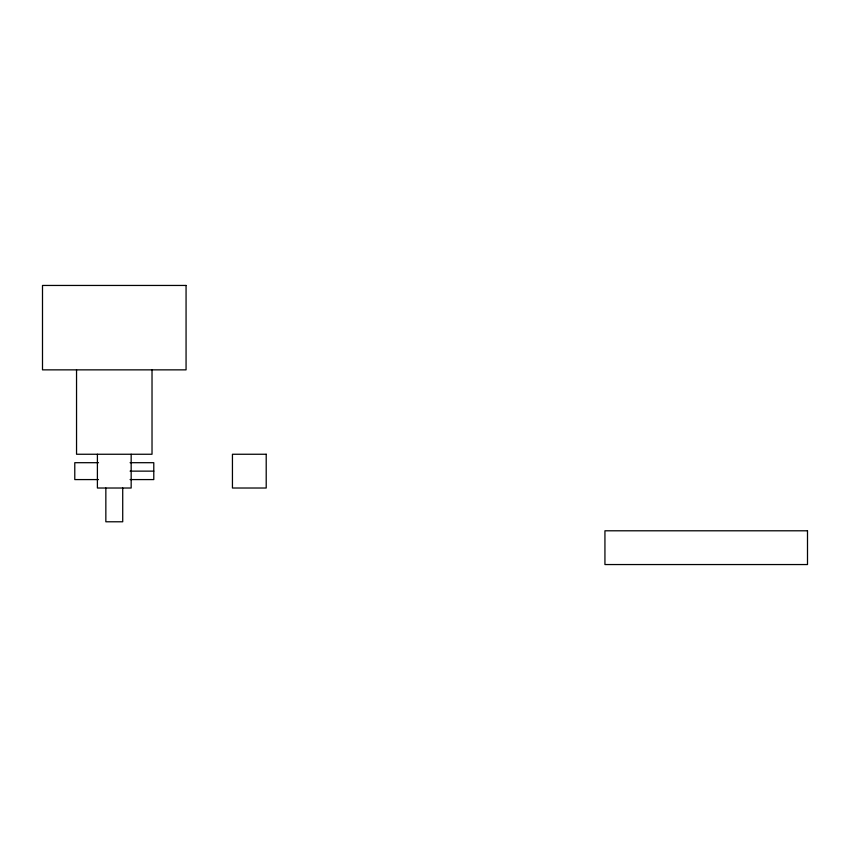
<?xml version="1.0" encoding="UTF-8"?>
<svg xmlns="http://www.w3.org/2000/svg" width="850" height="850" viewBox="0 0 850 850"><rect width="100%" height="100%" fill="white"/><g stroke="black" fill="none" stroke-linecap="round" stroke-linejoin="round"><path stroke-width="1.27" d="M98.483 462.697L74.779 462.697L74.779 479.581L98.483 479.581M130.082 462.697L153.786 462.697L153.786 479.581L130.082 479.581M130.082 471.134L153.786 471.134M152.023 369.856L152.023 454.251L76.543 454.251L76.543 369.856M131.166 454.251L131.166 488.017L97.399 488.017L97.399 454.251M122.719 488.017L122.719 521.783L105.846 521.783L105.846 488.017M186.065 285.451L42.5 285.451L42.5 369.856L186.065 369.856L186.065 285.451M266.209 454.251L232.443 454.251L232.443 488.017L266.209 488.017L266.209 454.251M807.5 530.793L604.934 530.793L604.934 564.549L807.5 564.549L807.5 530.793"/></g></svg>
